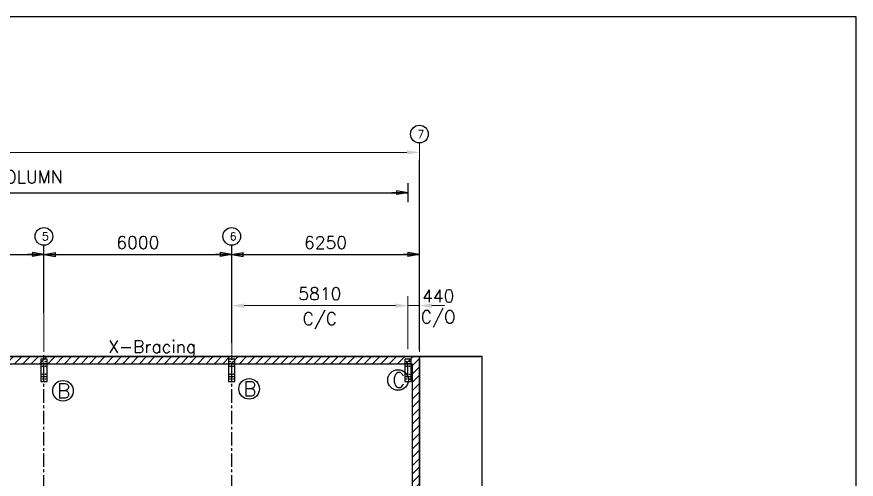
# Model space of a CAD drawing. Header units: millimetres. Extents: x 2357 to 64464, y 2438 to 46356.
# Drawn here: x 37740 to 64464, y 31626 to 46356 of the extents above; entities that cross this region are included whole.
import ezdxf

# ---------------------------------------------------------------- set-up
doc = ezdxf.new("R2010")
doc.units = ezdxf.units.MM
doc.header["$MEASUREMENT"] = 0
doc.linetypes.add('CENTER', pattern=[682.409, 426.506, -85.301, 85.301, -85.301])
doc.linetypes.add('CONTIN', pattern=[0])
doc.layers.get('0').update_dxf_attribs({"linetype": 'CONTIN'})
doc.layers.get('Defpoints').update_dxf_attribs({"linetype": 'CONTINUOUS'})
for name, color, linetype in [('1', 7, 'CONTIN'), ('10', 10, 'CONTIN'), ('12', 6, 'CONTIN'), ('13', 1, 'CONTIN'), ('16', 7, 'CONTIN'), ('2', 6, 'CONTIN'), ('22', 7, 'CONTIN'), ('27', 1, 'CENTER')]:
    doc.layers.add(name, color=color, linetype=linetype)
doc.styles.add('SIMPLEX', font='SIMPLEX')
doc.dimstyles.new('FOR PLAN', dxfattribs={"dimscale": 200, "dimtxt": 2, "dimasz": 2, "dimexe": 1.5, "dimexo": 0.75, "dimgap": 0.9, "dimtad": 1, "dimdec": 0, "dimzin": 0, "dimdsep": 46, "dimtxsty": 'SIMPLEX', "dimcen": 0.09, "dimclrd": 6, "dimclre": 6, "dimclrt": 7, "dimadec": 0, "dimazin": 0, "dimtfac": 1, "dimtdec": 0, "dimtmove": 0, "dimatfit": 3, "dimfxl": 1, "dimtolj": 1, "dimtzin": 0, "dimlwd": 0, "dimlwe": 0, "dimarcsym": 0})
pattern_1 = [(45, (4214.78, 2381.33), (-132.5825, 132.5825), [])]

# ---------------------------------------------------------------- blocks, each defined once
blk = doc.blocks.new('ARROW')
at = {"layer": '2'}
for p, q in [((0, 0), (-512.319, 0)), ((0, 0), (-365.942, 60.99)), ((-365.942, 60.99), (-365.942, -60.99)), ((0, 0), (-365.942, -60.99))]:
    blk.add_line(p, q, dxfattribs=at)
blk = doc.blocks.new('WCOL')
for p, q in [((-225.195, 439.13), (225.195, 439.13)), ((0, 439.13), (0, 0)), ((-225.195, 0), (225.195, 0))]:
    blk.add_line(p, q)
blk = doc.blocks.new('BOLT_0')
at = {"layer": '1'}
blk.add_circle((0, 0), 25.4, dxfattribs=at)
blk = doc.blocks.new('*D3636363636363636363636')
at = {"color": 6, "linetype": 'Continuous', "lineweight": 0}
for p, q in [((44583, 35599), (44583, 37456)), ((50193, 35768), (50193, 37456)), ((44983, 37156), (49793, 37156))]:
    blk.add_line(p, q, dxfattribs=at)
at = {"color": 6, "linetype": 'Continuous'}
for points in [[(44983, 37223), (44983, 37090), (44583, 37156)], [(49793, 37090), (49793, 37223), (50193, 37156)]]:
    blk.add_solid(points, dxfattribs=at)
at = {"layer": 'Defpoints', "color": 0, "linetype": 'Continuous'}
for p in [(50193, 37156), (50193, 35618), (44583, 35449)]:
    blk.add_point(p, dxfattribs=at)
at = {"color": 7, "linetype": 'Continuous', "char_height": 400, "attachment_point": 5, "style": 'SIMPLEX'}
for s, insert in [('\\A1;5810', (47388, 37536)), ('C/C', (47388, 36672))]:
    blk.add_mtext(s, dxfattribs=dict(at, insert=insert))
blk = doc.blocks.new('*D3737373737373737373737')
at = {"color": 6, "linetype": 'Continuous', "lineweight": 0}
for p, q in [((50193, 35819), (50193, 37456)), ((49793, 37156), (49393, 37156)), ((50193, 37156), (50558, 37156)), ((50558, 37340), (50558, 36856)), ((50958, 37156), (51358, 37156))]:
    blk.add_line(p, q, dxfattribs=at)
at = {"color": 6, "linetype": 'Continuous'}
for points in [[(49793, 37090), (49793, 37223), (50193, 37156)], [(50958, 37223), (50958, 37090), (50558, 37156)]]:
    blk.add_solid(points, dxfattribs=at)
at = {"layer": 'Defpoints', "color": 0, "linetype": 'Continuous'}
for p in [(50558, 37490), (50558, 37156), (50193, 35669)]:
    blk.add_point(p, dxfattribs=at)
at = {"color": 7, "linetype": 'Continuous', "insert": (51158, 37062), "char_height": 400, "attachment_point": 5, "style": 'SIMPLEX'}
blk.add_mtext('\\A1;440\\PC/O', dxfattribs=at)
blk = doc.blocks.new('*D4141414141414141414141')
at = {"color": 6, "linetype": 'Continuous', "lineweight": 0}
for p, q in [((32883, 35682), (32883, 39082)), ((38603, 35682), (38603, 39082)), ((33283, 38782), (38203, 38782))]:
    blk.add_line(p, q, dxfattribs=at)
at = {"color": 6, "linetype": 'Continuous'}
for points in [[(33283, 38848), (33283, 38715), (32883, 38782)], [(38203, 38715), (38203, 38848), (38603, 38782)]]:
    blk.add_solid(points, dxfattribs=at)
at = {"layer": 'Defpoints', "color": 0, "linetype": 'Continuous'}
for p in [(38603, 38782), (32883, 35532), (38603, 35532)]:
    blk.add_point(p, dxfattribs=at)
at = {"color": 7, "linetype": 'Continuous', "insert": (35743, 39162), "char_height": 400, "attachment_point": 5, "style": 'SIMPLEX'}
blk.add_mtext('\\A1;5700', dxfattribs=at)
blk = doc.blocks.new('*D4242424242424242424242')
at = {"color": 6, "linetype": 'Continuous', "lineweight": 0}
for p, q in [((38603, 35682), (38603, 39082)), ((44583, 35682), (44583, 39082)), ((39003, 38782), (44183, 38782))]:
    blk.add_line(p, q, dxfattribs=at)
at = {"color": 6, "linetype": 'Continuous'}
for points in [[(39003, 38848), (39003, 38715), (38603, 38782)], [(44183, 38715), (44183, 38848), (44583, 38782)]]:
    blk.add_solid(points, dxfattribs=at)
at = {"layer": 'Defpoints', "color": 0, "linetype": 'Continuous'}
for p in [(44583, 38782), (38603, 35532), (44583, 35532)]:
    blk.add_point(p, dxfattribs=at)
at = {"color": 7, "linetype": 'Continuous', "insert": (41593, 39162), "char_height": 400, "attachment_point": 5, "style": 'SIMPLEX'}
blk.add_mtext('\\A1;6000', dxfattribs=at)
blk = doc.blocks.new('*D4343434343434343434343')
at = {"color": 6, "linetype": 'Continuous', "lineweight": 0}
for p, q in [((44583, 35682), (44583, 39082)), ((50558, 35682), (50558, 39082)), ((44983, 38782), (50158, 38782))]:
    blk.add_line(p, q, dxfattribs=at)
at = {"color": 6, "linetype": 'Continuous'}
for points in [[(44983, 38848), (44983, 38715), (44583, 38782)], [(50158, 38715), (50158, 38848), (50558, 38782)]]:
    blk.add_solid(points, dxfattribs=at)
at = {"layer": 'Defpoints', "color": 0, "linetype": 'Continuous'}
for p in [(50558, 38782), (44583, 35532), (50558, 35532)]:
    blk.add_point(p, dxfattribs=at)
at = {"color": 7, "linetype": 'Continuous', "insert": (47570, 39162), "char_height": 400, "attachment_point": 5, "style": 'SIMPLEX'}
blk.add_mtext('\\A1;6250', dxfattribs=at)
blk = doc.blocks.new('*D4444444444444444444444')
at = {"color": 6, "linetype": 'Continuous', "lineweight": 0}
for p, q in [((14700, 35682), (14700, 42338)), ((50558, 35682), (50558, 42338)), ((50158, 42038), (15100, 42038))]:
    blk.add_line(p, q, dxfattribs=at)
at = {"color": 6, "linetype": 'Continuous'}
for points in [[(15100, 42105), (15100, 41971), (14700, 42038)], [(50158, 41971), (50158, 42105), (50558, 42038)]]:
    blk.add_solid(points, dxfattribs=at)
at = {"layer": 'Defpoints', "color": 0, "linetype": 'Continuous'}
for p in [(14700, 42038), (14700, 35532), (50558, 35532)]:
    blk.add_point(p, dxfattribs=at)
at = {"color": 7, "linetype": 'Continuous', "insert": (32629, 42418), "char_height": 400, "attachment_point": 5, "style": 'SIMPLEX'}
blk.add_mtext('\\A1;36285 OUT-TO-OUT OF STEEL LINE', dxfattribs=at)

msp = doc.modelspace()

# ---------------------------------------------------------------- hatches: boundary and pattern name
at = {"linetype": 'Continuous'}
h = msp.add_hatch(dxfattribs=at)
h.set_pattern_fill('ANSI31', color=256, scale=1500)
h.set_pattern_definition(pattern_1)
edge = h.paths.add_edge_path()
edge.add_line((50558, 12955.8), (50558, 35531.8))
h.paths.add_polyline_path([(14700, 35531.8), (50558, 35531.8), (50558, 12955.8), (14700, 12955.8)])
h.paths.add_polyline_path([(14930, 35301.8), (50328, 35301.8), (50328, 13185.8), (14930, 13185.8)], flags=16)
h = msp.add_hatch(dxfattribs=at)
h.set_pattern_fill('ANSI31', color=256, scale=1500)
h.set_pattern_definition(pattern_1)
h.paths.add_polyline_path([(14700, 35531.8), (50558, 35531.8), (50558, 12955.8), (14700, 12955.8)])
h.paths.add_polyline_path([(14930, 35301.8), (50328, 35301.8), (50328, 13185.8), (14930, 13185.8)], flags=16)

# ---------------------------------------------------------------- linework, layer by layer
for p, q in [((50558, 35531.8), (14700, 35531.8)), ((50558, 12955.8), (50558, 35531.8))]:
    msp.add_line(p, q)
msp.add_line((50558, 35531.8), (52558, 35531.8), dxfattribs=at)
for points in [[(14700, 35531.8), (50558, 35531.8), (50558, 12955.8), (14700, 12955.8)], [(14930, 35301.8), (50328, 35301.8), (50328, 13185.8), (14930, 13185.8)], [(50558, 12955.8), (52558, 12955.8), (52558, 35531.8), (50558, 35531.8)]]:
    msp.add_lwpolyline(points, close=True, dxfattribs=at)
at = {"layer": '10'}
for p, q in [((38703, 35448.8), (38503, 35448.8)), ((38503, 35448.8), (38503, 34744)), ((38703, 34744), (38703, 35448.8)), ((44683, 35448.8), (44483, 35448.8)), ((44483, 35448.8), (44483, 34744)), ((44683, 34744), (44683, 35448.8)), ((50293, 35448.8), (50093, 35448.8)), ((50093, 35448.8), (50093, 34742.8)), ((50293, 34742.8), (50293, 35448.8)), ((38503, 34744), (38703, 34744)), ((44483, 34744), (44683, 34744)), ((50093, 34742.8), (50293, 34742.8))]:
    msp.add_line(p, q, dxfattribs=at)
at = {"layer": '12'}
for p, q in [((50558, 35736.6), (50558, 41795.3)), ((38603, 36930.8), (38603, 39080.3)), ((44583, 36930.8), (44583, 39080.3)), ((44583, 35971.1), (44583, 37001.6)), ((50558, 35971.1), (50558, 37001.6))]:
    msp.add_line(p, q, dxfattribs=at)
at = {"layer": '13'}
for centre in [(50558, 42619.5), (38603, 39361.8), (44583, 39361.8)]:
    msp.add_circle(centre, 281.5, dxfattribs=at)
at = {"layer": '16'}
for centre in [(49877.5, 34786), (39211.1, 34442.6), (45136.6, 34504.3)]:
    msp.add_circle(centre, 328.4, dxfattribs=at)
at = {"layer": '2'}
for p, q in [((50193, 41056.7), (50193, 40449.4)), ((15065, 40753), (50193, 40753)), ((14700, 38781.8), (50558, 38781.8))]:
    msp.add_line(p, q, dxfattribs=at)
at = {"layer": '22'}
for p, q in [((64464.2, 46356.5), (2357.5, 46356.5)), ((64464.2, 2438.2), (64464.2, 46356.5))]:
    msp.add_line(p, q, dxfattribs=at)
at = {"layer": '27'}
for p, q in [((38603, 12908.9), (38603, 35578.7)), ((44583, 12908.9), (44583, 35578.7))]:
    msp.add_line(p, q, dxfattribs=at)

# ---------------------------------------------------------------- block references
at = {"layer": '10', "xscale": 0.33304462, "rotation": 180}
for p, yscale, zscale in [((38603, 35301.8), 0.9382635199999999, 0.9382635199999999), ((44583, 35301.8), 0.9382635199999999, 0.9382635199999999), ((50193, 35301.8), 0.9382179199999999, 0.9382179199999999)]:
    msp.add_blockref('WCOL', p, dxfattribs=dict(at, yscale=yscale, zscale=zscale))
at = {"layer": '10', "xscale": 0.3937008, "yscale": 0.3937008, "zscale": 0.3937008}
for p in [(38553, 35373.8), (38653, 35373.8), (44533, 35373.8), (44633, 35373.8), (50143, 35373.8), (50243, 35373.8), (38553, 35223.8), (38653, 35223.8), (44533, 35223.8), (44633, 35223.8), (50143, 35223.8), (50243, 35223.8), (38553, 34969), (38553, 34819), (38653, 34969), (38653, 34819), (44533, 34969), (44533, 34819), (44633, 34969), (44633, 34819), (50143, 34967.8), (50143, 34817.8), (50243, 34967.8), (50243, 34817.8)]:
    msp.add_blockref('BOLT_0', p, dxfattribs=at)
at = {"layer": '2'}
for p in [(50193, 40753), (38603, 38781.8), (44583, 38781.8), (50558, 38781.8)]:
    msp.add_blockref('ARROW', p, dxfattribs=at)
at = {"layer": '2', "rotation": 180}
for p in [(38603, 38781.8), (44583, 38781.8)]:
    msp.add_blockref('ARROW', p, dxfattribs=at)

# ---------------------------------------------------------------- texts
at = {"color": 7, "linetype": 'Continuous', "insert": (32775.6, 41256.1), "char_height": 400, "attachment_point": 5, "style": 'SIMPLEX'}
msp.add_mtext('\\A1;35405 CENTER-TO-CENTER OF STEEL COLUMN', dxfattribs=at)
at = {"layer": '13', "style": 'SIMPLEX'}
for s, p in [('7', (50494.6, 42492.8)), ('5', (38539.6, 39235.2)), ('6', (44519.6, 39235.2))]:
    msp.add_text(s, height=253.3, dxfattribs=at).set_placement(p)
at = {"layer": '16', "style": 'SIMPLEX'}
for s, p in [('C', (49689.8, 34551.4)), ('B', (39023.4, 34208)), ('B', (44949, 34269.7))]:
    msp.add_text(s, height=469.2, dxfattribs=at).set_placement(p)
at = {"layer": '2', "style": 'SIMPLEX'}
msp.add_text('X-Bracing', height=400, dxfattribs=at).set_placement((40654.7, 35649.1))

# ---------------------------------------------------------------- dimensions: what is measured, and where the dimension line sits
at = {"linetype": 'Continuous'}
for base, p1, p2, text, override, picture, middle in [((14700, 42038), (50558, 35531.8), (14700, 35531.8), '36285 OUT-TO-OUT OF STEEL LINE', {"dimtxsty": 'SIMPLEX'}, '*D4444444444444444444444', (32629, 42038)), ((50558, 37156.3), (50193, 35669.3), (50558, 37490.4), '440\\XC/O', {"dimtxsty": 'SIMPLEX', "dimtmove": 1}, '*D3737373737373737373737', (51158, 36244.2))]:
    dim = msp.add_linear_dim(base=base, p1=p1, p2=p2, text=text, dimstyle='FOR PLAN', override=override, dxfattribs=at)
    dim.commit()
    dim.dimension.update_dxf_attribs({"geometry": picture, "text_midpoint": middle, "dimtype": 160})
for base, p1, p2, text, override, picture, middle in [((38603, 38781.8), (32883, 35531.8), (38603, 35531.8), '5700', {"dimtxsty": 'SIMPLEX', "dimtmove": 1}, '*D4141414141414141414141', (35743, 39161.8)), ((44583, 38781.8), (38603, 35531.8), (44583, 35531.8), '6000', {"dimtxsty": 'SIMPLEX', "dimtmove": 1}, '*D4242424242424242424242', (41593, 39161.8)), ((50558, 38781.8), (44583, 35531.8), (50558, 35531.8), '6250', {"dimtxsty": 'SIMPLEX', "dimtmove": 1}, '*D4343434343434343434343', (47570.5, 39161.8)), ((50193, 37156.3), (44583, 35448.8), (50193, 35618.3), '5810\\XC/C', {"dimtxsty": 'SIMPLEX'}, '*D3636363636363636363636', (47388, 37156.3))]:
    dim = msp.add_linear_dim(base=base, p1=p1, p2=p2, text=text, dimstyle='FOR PLAN', override=override, dxfattribs=at)
    dim.commit()
    dim.dimension.update_dxf_attribs({"geometry": picture, "text_midpoint": middle})

doc.saveas('drawing.dxf')
